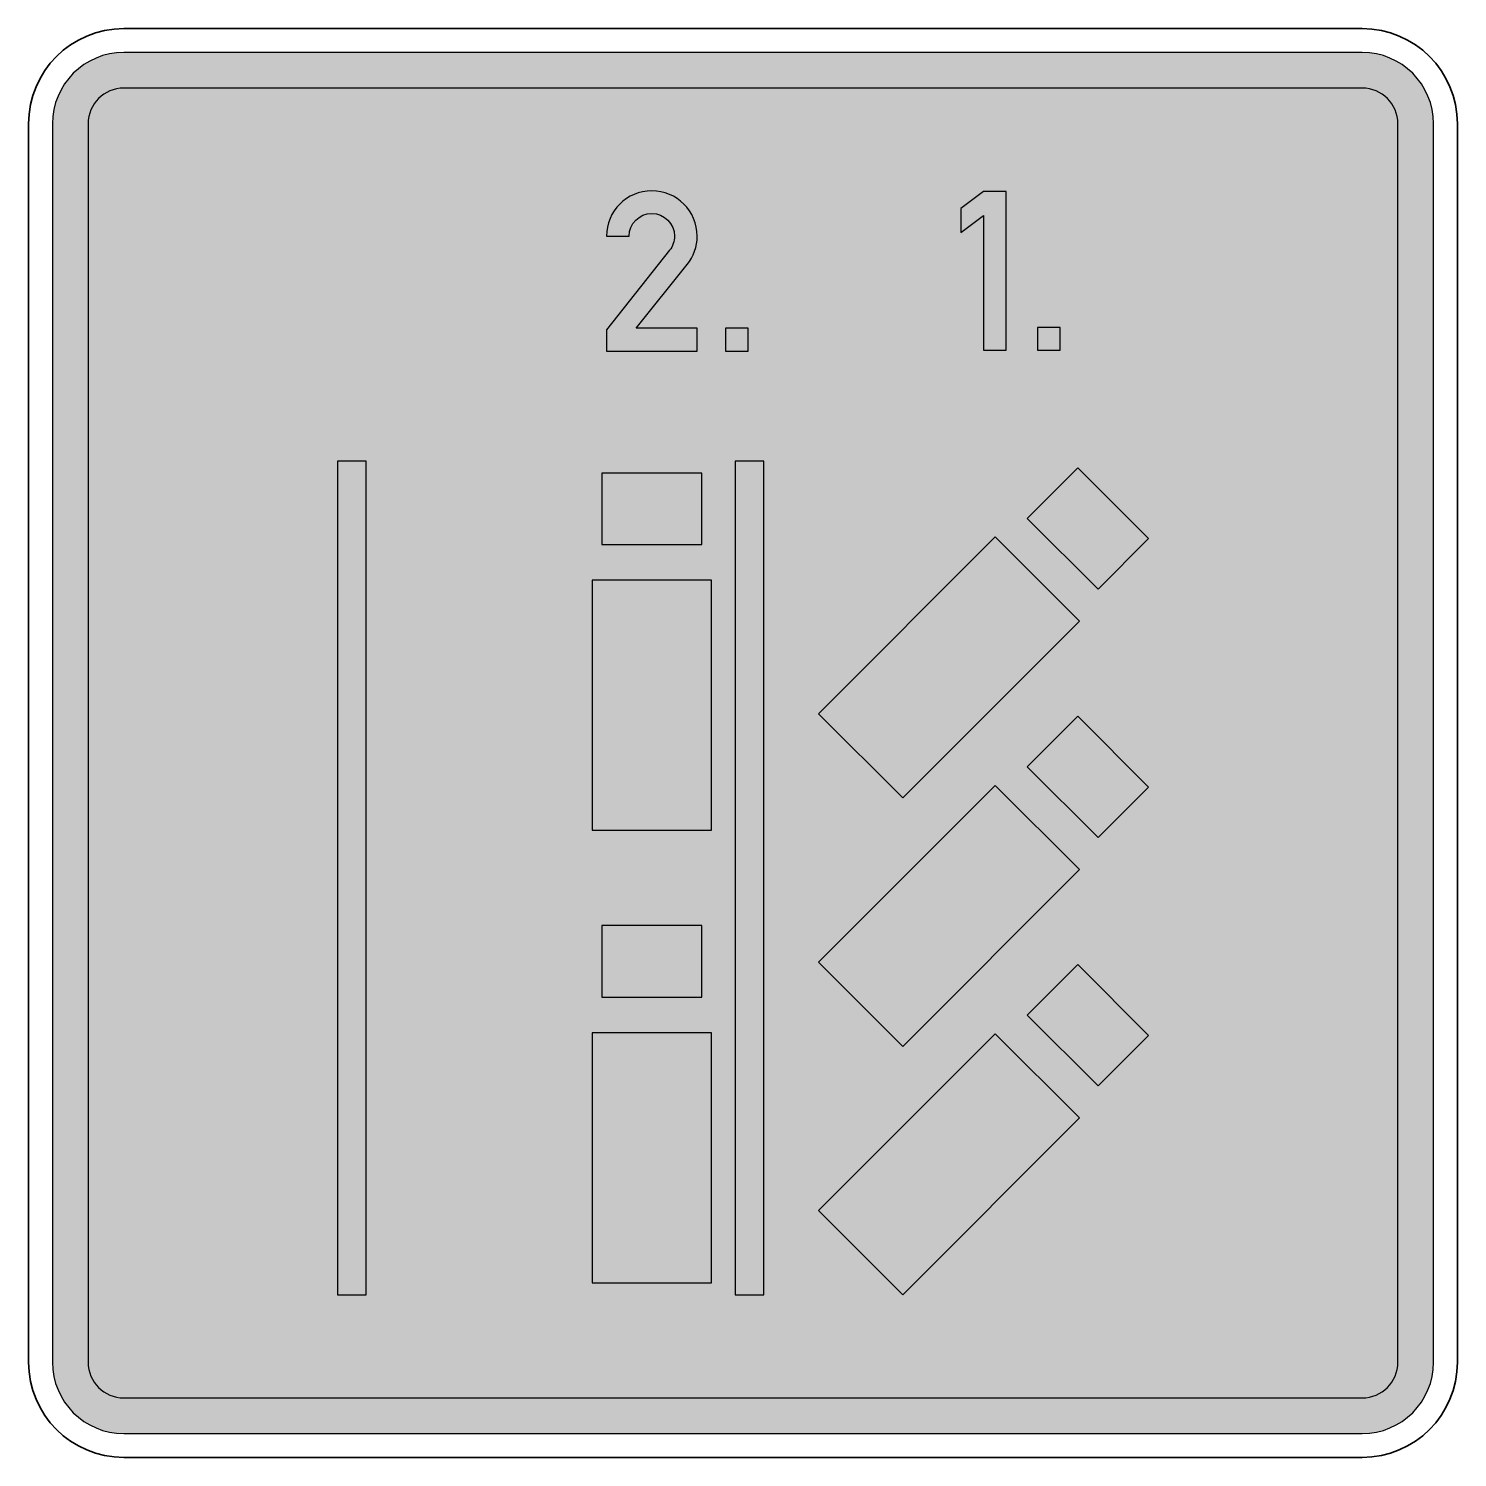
# Model space of a CAD drawing. Header units: centimetres. Extents: x 0 to 60, y 0 to 60.
import ezdxf

# ---------------------------------------------------------------- set-up
doc = ezdxf.new("R2010")
doc.units = ezdxf.units.CM
doc.header["$MEASUREMENT"] = 0
doc.layers.add('Ebene 1', color=7, linetype='Continuous')

msp = doc.modelspace()

# ---------------------------------------------------------------- hatches: boundary and pattern name
at = {"layer": 'Ebene 1', "true_color": 0x2b2a29}
h = msp.add_hatch(color=250, dxfattribs=at)
edge = h.paths.add_edge_path()
edge.add_spline(control_points=[(3.99996, 0.99992), (2.3431, 0.99992), (0.99996, 2.34306), (0.99996, 3.99992), (0.99996, 3.99992), (0.99996, 55.99993), (0.99996, 55.99993), (0.99996, 57.65675), (2.3431, 58.99963), (3.99996, 58.99963), (3.99996, 58.99963), (55.99997, 58.99963), (55.99997, 58.99963), (57.65679, 58.99963), (58.99967, 57.65675), (58.99967, 55.99993), (58.99967, 55.99993), (58.99967, 3.99992), (58.99967, 3.99992), (58.99967, 2.34306), (57.65679, 0.99992), (55.99997, 0.99992), (55.99997, 0.99992), (3.99996, 0.99992), (3.99996, 0.99992)], knot_values=[0, 0, 0, 0, 0.125, 0.125, 0.125, 0.25, 0.25, 0.25, 0.375, 0.375, 0.375, 0.5, 0.5, 0.5, 0.625, 0.625, 0.625, 0.75, 0.75, 0.75, 0.875, 0.875, 0.875, 1, 1, 1, 1], degree=3, periodic=1)
at = {"layer": 'Ebene 1', "true_color": 0xfefefe}
h = msp.add_hatch(color=7, dxfattribs=at)
edge = h.paths.add_edge_path()
edge.add_spline(control_points=[(3.99996, 2.49995), (3.17152, 2.49995), (2.49999, 3.17148), (2.49999, 3.99992), (2.49999, 3.99992), (2.49999, 55.99993), (2.49999, 55.99993), (2.49999, 56.82834), (3.17152, 57.49999), (3.99996, 57.49999), (3.99996, 57.49999), (55.99997, 57.49999), (55.99997, 57.49999), (56.82838, 57.49999), (57.50003, 56.82834), (57.50003, 55.99993), (57.50003, 55.99993), (57.50003, 3.99992), (57.50003, 3.99992), (57.50003, 3.17148), (56.82838, 2.49995), (55.99997, 2.49995), (55.99997, 2.49995), (3.99996, 2.49995), (3.99996, 2.49995)], knot_values=[0, 0, 0, 0, 0.125, 0.125, 0.125, 0.25, 0.25, 0.25, 0.375, 0.375, 0.375, 0.5, 0.5, 0.5, 0.625, 0.625, 0.625, 0.75, 0.75, 0.75, 0.875, 0.875, 0.875, 1, 1, 1, 1], degree=3, periodic=1)
at = {"layer": 'Ebene 1', "true_color": 0x9d9e9e}
h = msp.add_hatch(color=253, dxfattribs=at)
edge = h.paths.add_edge_path()
edge.add_spline(control_points=[(27.12287, 51.28214), (27.12287, 51.80812), (26.69647, 52.23452), (26.17048, 52.23452), (25.6445, 52.23452), (25.2181, 51.80812), (25.2181, 51.28214), (25.2181, 51.28214), (24.26572, 51.28214), (24.26572, 51.28214), (24.26572, 52.33411), (25.11851, 53.1869), (26.17048, 53.1869), (27.22246, 53.1869), (28.07525, 52.33411), (28.07525, 51.28213), (28.07525, 50.84979), (27.92816, 50.43032), (27.65818, 50.09265), (27.65818, 50.09265), (25.51572, 47.41309), (25.51572, 47.41309), (25.51572, 47.41309), (28.07525, 47.41309), (28.07525, 47.41309), (28.07525, 47.41309), (28.07525, 46.46071), (28.07525, 46.46071), (28.07525, 46.46071), (24.26572, 46.46071), (24.26572, 46.46071), (24.26572, 46.46071), (24.26572, 47.35357), (24.26572, 47.35357), (24.26572, 47.35357), (26.91618, 50.68971), (26.91618, 50.68971), (27.05001, 50.85817), (27.12287, 51.06698), (27.12287, 51.28214), (27.12287, 51.28214), (27.12287, 51.28214), (27.12287, 51.28214)], knot_values=[0, 0, 0, 0, 0.07142857, 0.07142857, 0.07142857, 0.14285714, 0.14285714, 0.14285714, 0.21428571, 0.21428571, 0.21428571, 0.28571429, 0.28571429, 0.28571429, 0.35714286, 0.35714286, 0.35714286, 0.42857143, 0.42857143, 0.42857143, 0.5, 0.5, 0.5, 0.57142857, 0.57142857, 0.57142857, 0.64285714, 0.64285714, 0.64285714, 0.71428571, 0.71428571, 0.71428571, 0.78571429, 0.78571429, 0.78571429, 0.85714286, 0.85714286, 0.85714286, 0.92857143, 0.92857143, 0.92857143, 1, 1, 1, 1], degree=3, periodic=1)
at = {"layer": 'Ebene 1', "true_color": 0x2b2a29}
h = msp.add_hatch(color=250, dxfattribs=at)
edge = h.paths.add_edge_path()
edge.add_spline(control_points=[(39.14768, 52.44285), (39.14768, 52.44285), (40.10006, 53.15714), (40.10006, 53.15714), (40.10006, 53.15714), (41.05244, 53.15714), (41.05244, 53.15714), (41.05244, 53.15714), (41.05244, 46.49047), (41.05244, 46.49047), (41.05244, 46.49047), (40.10006, 46.49047), (40.10006, 46.49047), (40.10006, 46.49047), (40.10006, 52.14523), (40.10006, 52.14523), (40.10006, 52.14523), (39.14768, 51.43095), (39.14768, 51.43095), (39.14768, 51.43095), (39.14768, 52.44285), (39.14768, 52.44285), (39.14768, 52.44285), (39.14768, 52.44285), (39.14768, 52.44285)], knot_values=[0, 0, 0, 0, 0.125, 0.125, 0.125, 0.25, 0.25, 0.25, 0.375, 0.375, 0.375, 0.5, 0.5, 0.5, 0.625, 0.625, 0.625, 0.75, 0.75, 0.75, 0.875, 0.875, 0.875, 1, 1, 1, 1], degree=3, periodic=1)
at = {"layer": 'Ebene 1', "true_color": 0x9d9e9e}
h = msp.add_hatch(color=253, dxfattribs=at)
edge = h.paths.add_edge_path()
edge.add_spline(control_points=[(29.26572, 47.41309), (29.26572, 47.41309), (30.2181, 47.41309), (30.2181, 47.41309), (30.2181, 47.41309), (30.2181, 46.46071), (30.2181, 46.46071), (30.2181, 46.46071), (29.26572, 46.46071), (29.26572, 46.46071), (29.26572, 46.46071), (29.26572, 47.41309), (29.26572, 47.41309), (29.26572, 47.41309), (29.26572, 47.41309), (29.26572, 47.41309)], knot_values=[0, 0, 0, 0, 0.2, 0.2, 0.2, 0.4, 0.4, 0.4, 0.6, 0.6, 0.6, 0.8, 0.8, 0.8, 1, 1, 1, 1], degree=3, periodic=1)
at = {"layer": 'Ebene 1', "true_color": 0x2b2a29}
h = msp.add_hatch(color=250, dxfattribs=at)
edge = h.paths.add_edge_path()
edge.add_spline(control_points=[(42.36197, 47.44285), (42.36197, 47.44285), (43.31435, 47.44285), (43.31435, 47.44285), (43.31435, 47.44285), (43.31435, 46.49047), (43.31435, 46.49047), (43.31435, 46.49047), (42.36197, 46.49047), (42.36197, 46.49047), (42.36197, 46.49047), (42.36197, 47.44285), (42.36197, 47.44285), (42.36197, 47.44285), (42.36197, 47.44285), (42.36197, 47.44285)], knot_values=[0, 0, 0, 0, 0.2, 0.2, 0.2, 0.4, 0.4, 0.4, 0.6, 0.6, 0.6, 0.8, 0.8, 0.8, 1, 1, 1, 1], degree=3, periodic=1)
h = msp.add_hatch(color=250, dxfattribs=at)
edge = h.paths.add_edge_path()
edge.add_spline(control_points=[(14.17033, 6.83311), (14.17033, 6.83311), (12.97033, 6.83311), (12.97033, 6.83311), (12.97033, 6.83311), (12.97033, 41.8333), (12.97033, 41.8333), (12.97033, 41.8333), (14.17033, 41.8333), (14.17033, 41.8333), (14.17033, 41.8333), (14.17033, 6.83311), (14.17033, 6.83311)], knot_values=[0, 0, 0, 0, 0.25, 0.25, 0.25, 0.5, 0.5, 0.5, 0.75, 0.75, 0.75, 1, 1, 1, 1], degree=3, periodic=1)
h = msp.add_hatch(color=250, dxfattribs=at)
edge = h.paths.add_edge_path()
edge.add_spline(control_points=[(30.87042, 6.83311), (30.87042, 6.83311), (29.67042, 6.83311), (29.67042, 6.83311), (29.67042, 6.83311), (29.67042, 41.8333), (29.67042, 41.8333), (29.67042, 41.8333), (30.87042, 41.8333), (30.87042, 41.8333), (30.87042, 41.8333), (30.87042, 6.83311), (30.87042, 6.83311)], knot_values=[0, 0, 0, 0, 0.25, 0.25, 0.25, 0.5, 0.5, 0.5, 0.75, 0.75, 0.75, 1, 1, 1, 1], degree=3, periodic=1)
h = msp.add_hatch(color=250, dxfattribs=at)
edge = h.paths.add_edge_path()
edge.add_spline(control_points=[(41.93851, 39.42914), (41.93851, 39.42914), (44.05985, 41.55047), (44.05985, 41.55047), (44.05985, 41.55047), (47.02971, 38.58061), (47.02971, 38.58061), (47.02971, 38.58061), (44.90838, 36.45927), (44.90838, 36.45927), (44.90838, 36.45927), (41.93851, 39.42914), (41.93851, 39.42914)], knot_values=[0, 0, 0, 0, 0.25, 0.25, 0.25, 0.5, 0.5, 0.5, 0.75, 0.75, 0.75, 1, 1, 1, 1], degree=3, periodic=1)
at = {"layer": 'Ebene 1', "true_color": 0x9d9e9e}
h = msp.add_hatch(color=253, dxfattribs=at)
edge = h.paths.add_edge_path()
edge.add_spline(control_points=[(24.07045, 38.33327), (24.07045, 38.33327), (24.07045, 41.33331), (24.07045, 41.33331), (24.07045, 41.33331), (28.27048, 41.33331), (28.27048, 41.33331), (28.27048, 41.33331), (28.27048, 38.33327), (28.27048, 38.33327), (28.27048, 38.33327), (24.07045, 38.33327), (24.07045, 38.33327)], knot_values=[0, 0, 0, 0, 0.25, 0.25, 0.25, 0.5, 0.5, 0.5, 0.75, 0.75, 0.75, 1, 1, 1, 1], degree=3, periodic=1)
at = {"layer": 'Ebene 1', "true_color": 0x2b2a29}
h = msp.add_hatch(color=250, dxfattribs=at)
edge = h.paths.add_edge_path()
edge.add_spline(control_points=[(36.70591, 27.69117), (36.70591, 27.69117), (33.17041, 31.22671), (33.17041, 31.22671), (33.17041, 31.22671), (40.59501, 38.65131), (40.59501, 38.65131), (40.59501, 38.65131), (44.13055, 35.11577), (44.13055, 35.11577), (44.13055, 35.11577), (36.70591, 27.69117), (36.70591, 27.69117)], knot_values=[0, 0, 0, 0, 0.25, 0.25, 0.25, 0.5, 0.5, 0.5, 0.75, 0.75, 0.75, 1, 1, 1, 1], degree=3, periodic=1)
at = {"layer": 'Ebene 1', "true_color": 0x9d9e9e}
h = msp.add_hatch(color=253, dxfattribs=at)
edge = h.paths.add_edge_path()
edge.add_spline(control_points=[(28.67045, 26.33331), (28.67045, 26.33331), (23.67048, 26.33331), (23.67048, 26.33331), (23.67048, 26.33331), (23.67048, 36.83327), (23.67048, 36.83327), (23.67048, 36.83327), (28.67045, 36.83327), (28.67045, 36.83327), (28.67045, 36.83327), (28.67045, 26.33331), (28.67045, 26.33331)], knot_values=[0, 0, 0, 0, 0.25, 0.25, 0.25, 0.5, 0.5, 0.5, 0.75, 0.75, 0.75, 1, 1, 1, 1], degree=3, periodic=1)
at = {"layer": 'Ebene 1', "true_color": 0x2b2a29}
h = msp.add_hatch(color=250, dxfattribs=at)
edge = h.paths.add_edge_path()
edge.add_spline(control_points=[(41.93851, 29.00011), (41.93851, 29.00011), (44.05985, 31.12144), (44.05985, 31.12144), (44.05985, 31.12144), (47.02971, 28.15157), (47.02971, 28.15157), (47.02971, 28.15157), (44.90838, 26.03024), (44.90838, 26.03024), (44.90838, 26.03024), (41.93851, 29.00011), (41.93851, 29.00011)], knot_values=[0, 0, 0, 0, 0.25, 0.25, 0.25, 0.5, 0.5, 0.5, 0.75, 0.75, 0.75, 1, 1, 1, 1], degree=3, periodic=1)
h = msp.add_hatch(color=250, dxfattribs=at)
edge = h.paths.add_edge_path()
edge.add_spline(control_points=[(36.70591, 17.26214), (36.70591, 17.26214), (33.17041, 20.79767), (33.17041, 20.79767), (33.17041, 20.79767), (40.59501, 28.22227), (40.59501, 28.22227), (40.59501, 28.22227), (44.13055, 24.68674), (44.13055, 24.68674), (44.13055, 24.68674), (36.70591, 17.26214), (36.70591, 17.26214)], knot_values=[0, 0, 0, 0, 0.25, 0.25, 0.25, 0.5, 0.5, 0.5, 0.75, 0.75, 0.75, 1, 1, 1, 1], degree=3, periodic=1)
at = {"layer": 'Ebene 1', "true_color": 0x9d9e9e}
h = msp.add_hatch(color=253, dxfattribs=at)
edge = h.paths.add_edge_path()
edge.add_spline(control_points=[(24.07045, 19.33311), (24.07045, 19.33311), (24.07045, 22.33311), (24.07045, 22.33311), (24.07045, 22.33311), (28.27048, 22.33311), (28.27048, 22.33311), (28.27048, 22.33311), (28.27048, 19.33311), (28.27048, 19.33311), (28.27048, 19.33311), (24.07045, 19.33311), (24.07045, 19.33311)], knot_values=[0, 0, 0, 0, 0.25, 0.25, 0.25, 0.5, 0.5, 0.5, 0.75, 0.75, 0.75, 1, 1, 1, 1], degree=3, periodic=1)
at = {"layer": 'Ebene 1', "true_color": 0x2b2a29}
h = msp.add_hatch(color=250, dxfattribs=at)
edge = h.paths.add_edge_path()
edge.add_spline(control_points=[(41.93851, 18.57107), (41.93851, 18.57107), (44.05985, 20.69241), (44.05985, 20.69241), (44.05985, 20.69241), (47.02971, 17.72254), (47.02971, 17.72254), (47.02971, 17.72254), (44.90838, 15.60121), (44.90838, 15.60121), (44.90838, 15.60121), (41.93851, 18.57107), (41.93851, 18.57107)], knot_values=[0, 0, 0, 0, 0.25, 0.25, 0.25, 0.5, 0.5, 0.5, 0.75, 0.75, 0.75, 1, 1, 1, 1], degree=3, periodic=1)
at = {"layer": 'Ebene 1', "true_color": 0x9d9e9e}
h = msp.add_hatch(color=253, dxfattribs=at)
edge = h.paths.add_edge_path()
edge.add_spline(control_points=[(28.67045, 7.33311), (28.67045, 7.33311), (23.67048, 7.33311), (23.67048, 7.33311), (23.67048, 7.33311), (23.67048, 17.83311), (23.67048, 17.83311), (23.67048, 17.83311), (28.67045, 17.83311), (28.67045, 17.83311), (28.67045, 17.83311), (28.67045, 7.33311), (28.67045, 7.33311)], knot_values=[0, 0, 0, 0, 0.25, 0.25, 0.25, 0.5, 0.5, 0.5, 0.75, 0.75, 0.75, 1, 1, 1, 1], degree=3, periodic=1)
at = {"layer": 'Ebene 1', "true_color": 0x2b2a29}
h = msp.add_hatch(color=250, dxfattribs=at)
edge = h.paths.add_edge_path()
edge.add_spline(control_points=[(36.70591, 6.83311), (36.70591, 6.83311), (33.17041, 10.36864), (33.17041, 10.36864), (33.17041, 10.36864), (40.59501, 17.79324), (40.59501, 17.79324), (40.59501, 17.79324), (44.13055, 14.25771), (44.13055, 14.25771), (44.13055, 14.25771), (36.70591, 6.83311), (36.70591, 6.83311)], knot_values=[0, 0, 0, 0, 0.25, 0.25, 0.25, 0.5, 0.5, 0.5, 0.75, 0.75, 0.75, 1, 1, 1, 1], degree=3, periodic=1)

# ---------------------------------------------------------------- linework, layer by layer
at = {"layer": 'Ebene 1', "color": 250, "lineweight": 35}
msp.add_open_spline([(3.99996, -0.00005), (1.79083, -0.00005), (-0.00001, 1.79079), (-0.00001, 3.99992), (-0.00001, 3.99992), (-0.00001, 55.99993), (-0.00001, 55.99993), (-0.00001, 58.20888), (1.79083, 59.99994), (3.99996, 59.99994), (3.99996, 59.99994), (55.99997, 59.99994), (55.99997, 59.99994), (58.20892, 59.99994), (59.99998, 58.20888), (59.99998, 55.99993), (59.99998, 55.99993), (59.99998, 3.99992), (59.99998, 3.99992), (59.99998, 1.79079), (58.20892, -0.00005), (55.99997, -0.00005), (55.99997, -0.00005), (3.99996, -0.00005), (3.99996, -0.00005)], degree=3, knots=[0, 0, 0, 0, 0.125, 0.125, 0.125, 0.25, 0.25, 0.25, 0.375, 0.375, 0.375, 0.5, 0.5, 0.5, 0.625, 0.625, 0.625, 0.75, 0.75, 0.75, 0.875, 0.875, 0.875, 1, 1, 1, 1], dxfattribs=at)
at = {"layer": 'Ebene 1', "color": 250}
for points, knots in [([(3.99996, 0.99992), (2.3431, 0.99992), (0.99996, 2.34306), (0.99996, 3.99992), (0.99996, 3.99992), (0.99996, 55.99993), (0.99996, 55.99993), (0.99996, 57.65675), (2.3431, 58.99963), (3.99996, 58.99963), (3.99996, 58.99963), (55.99997, 58.99963), (55.99997, 58.99963), (57.65679, 58.99963), (58.99967, 57.65675), (58.99967, 55.99993), (58.99967, 55.99993), (58.99967, 3.99992), (58.99967, 3.99992), (58.99967, 2.34306), (57.65679, 0.99992), (55.99997, 0.99992), (55.99997, 0.99992), (3.99996, 0.99992), (3.99996, 0.99992)], [0, 0, 0, 0, 0.125, 0.125, 0.125, 0.25, 0.25, 0.25, 0.375, 0.375, 0.375, 0.5, 0.5, 0.5, 0.625, 0.625, 0.625, 0.75, 0.75, 0.75, 0.875, 0.875, 0.875, 1, 1, 1, 1]), ([(39.14768, 52.44285), (39.14768, 52.44285), (40.10006, 53.15714), (40.10006, 53.15714), (40.10006, 53.15714), (41.05244, 53.15714), (41.05244, 53.15714), (41.05244, 53.15714), (41.05244, 46.49047), (41.05244, 46.49047), (41.05244, 46.49047), (40.10006, 46.49047), (40.10006, 46.49047), (40.10006, 46.49047), (40.10006, 52.14523), (40.10006, 52.14523), (40.10006, 52.14523), (39.14768, 51.43095), (39.14768, 51.43095), (39.14768, 51.43095), (39.14768, 52.44285), (39.14768, 52.44285), (39.14768, 52.44285), (39.14768, 52.44285), (39.14768, 52.44285)], [0, 0, 0, 0, 0.125, 0.125, 0.125, 0.25, 0.25, 0.25, 0.375, 0.375, 0.375, 0.5, 0.5, 0.5, 0.625, 0.625, 0.625, 0.75, 0.75, 0.75, 0.875, 0.875, 0.875, 1, 1, 1, 1]), ([(42.36197, 47.44285), (42.36197, 47.44285), (43.31435, 47.44285), (43.31435, 47.44285), (43.31435, 47.44285), (43.31435, 46.49047), (43.31435, 46.49047), (43.31435, 46.49047), (42.36197, 46.49047), (42.36197, 46.49047), (42.36197, 46.49047), (42.36197, 47.44285), (42.36197, 47.44285), (42.36197, 47.44285), (42.36197, 47.44285), (42.36197, 47.44285)], [0, 0, 0, 0, 0.2, 0.2, 0.2, 0.4, 0.4, 0.4, 0.6, 0.6, 0.6, 0.8, 0.8, 0.8, 1, 1, 1, 1]), ([(14.17033, 6.83311), (14.17033, 6.83311), (12.97033, 6.83311), (12.97033, 6.83311), (12.97033, 6.83311), (12.97033, 41.8333), (12.97033, 41.8333), (12.97033, 41.8333), (14.17033, 41.8333), (14.17033, 41.8333), (14.17033, 41.8333), (14.17033, 6.83311), (14.17033, 6.83311)], [0, 0, 0, 0, 0.25, 0.25, 0.25, 0.5, 0.5, 0.5, 0.75, 0.75, 0.75, 1, 1, 1, 1]), ([(30.87042, 6.83311), (30.87042, 6.83311), (29.67042, 6.83311), (29.67042, 6.83311), (29.67042, 6.83311), (29.67042, 41.8333), (29.67042, 41.8333), (29.67042, 41.8333), (30.87042, 41.8333), (30.87042, 41.8333), (30.87042, 41.8333), (30.87042, 6.83311), (30.87042, 6.83311)], [0, 0, 0, 0, 0.25, 0.25, 0.25, 0.5, 0.5, 0.5, 0.75, 0.75, 0.75, 1, 1, 1, 1]), ([(41.93851, 39.42914), (41.93851, 39.42914), (44.05985, 41.55047), (44.05985, 41.55047), (44.05985, 41.55047), (47.02971, 38.58061), (47.02971, 38.58061), (47.02971, 38.58061), (44.90838, 36.45927), (44.90838, 36.45927), (44.90838, 36.45927), (41.93851, 39.42914), (41.93851, 39.42914)], [0, 0, 0, 0, 0.25, 0.25, 0.25, 0.5, 0.5, 0.5, 0.75, 0.75, 0.75, 1, 1, 1, 1]), ([(36.70591, 27.69117), (36.70591, 27.69117), (33.17041, 31.22671), (33.17041, 31.22671), (33.17041, 31.22671), (40.59501, 38.65131), (40.59501, 38.65131), (40.59501, 38.65131), (44.13055, 35.11577), (44.13055, 35.11577), (44.13055, 35.11577), (36.70591, 27.69117), (36.70591, 27.69117)], [0, 0, 0, 0, 0.25, 0.25, 0.25, 0.5, 0.5, 0.5, 0.75, 0.75, 0.75, 1, 1, 1, 1]), ([(41.93851, 29.00011), (41.93851, 29.00011), (44.05985, 31.12144), (44.05985, 31.12144), (44.05985, 31.12144), (47.02971, 28.15157), (47.02971, 28.15157), (47.02971, 28.15157), (44.90838, 26.03024), (44.90838, 26.03024), (44.90838, 26.03024), (41.93851, 29.00011), (41.93851, 29.00011)], [0, 0, 0, 0, 0.25, 0.25, 0.25, 0.5, 0.5, 0.5, 0.75, 0.75, 0.75, 1, 1, 1, 1]), ([(36.70591, 17.26214), (36.70591, 17.26214), (33.17041, 20.79767), (33.17041, 20.79767), (33.17041, 20.79767), (40.59501, 28.22227), (40.59501, 28.22227), (40.59501, 28.22227), (44.13055, 24.68674), (44.13055, 24.68674), (44.13055, 24.68674), (36.70591, 17.26214), (36.70591, 17.26214)], [0, 0, 0, 0, 0.25, 0.25, 0.25, 0.5, 0.5, 0.5, 0.75, 0.75, 0.75, 1, 1, 1, 1]), ([(41.93851, 18.57107), (41.93851, 18.57107), (44.05985, 20.69241), (44.05985, 20.69241), (44.05985, 20.69241), (47.02971, 17.72254), (47.02971, 17.72254), (47.02971, 17.72254), (44.90838, 15.60121), (44.90838, 15.60121), (44.90838, 15.60121), (41.93851, 18.57107), (41.93851, 18.57107)], [0, 0, 0, 0, 0.25, 0.25, 0.25, 0.5, 0.5, 0.5, 0.75, 0.75, 0.75, 1, 1, 1, 1]), ([(36.70591, 6.83311), (36.70591, 6.83311), (33.17041, 10.36864), (33.17041, 10.36864), (33.17041, 10.36864), (40.59501, 17.79324), (40.59501, 17.79324), (40.59501, 17.79324), (44.13055, 14.25771), (44.13055, 14.25771), (44.13055, 14.25771), (36.70591, 6.83311), (36.70591, 6.83311)], [0, 0, 0, 0, 0.25, 0.25, 0.25, 0.5, 0.5, 0.5, 0.75, 0.75, 0.75, 1, 1, 1, 1])]:
    msp.add_open_spline(points, degree=3, knots=knots, dxfattribs=at)
at = {"layer": 'Ebene 1', "color": 7}
msp.add_open_spline([(3.99996, 2.49995), (3.17152, 2.49995), (2.49999, 3.17148), (2.49999, 3.99992), (2.49999, 3.99992), (2.49999, 55.99993), (2.49999, 55.99993), (2.49999, 56.82834), (3.17152, 57.49999), (3.99996, 57.49999), (3.99996, 57.49999), (55.99997, 57.49999), (55.99997, 57.49999), (56.82838, 57.49999), (57.50003, 56.82834), (57.50003, 55.99993), (57.50003, 55.99993), (57.50003, 3.99992), (57.50003, 3.99992), (57.50003, 3.17148), (56.82838, 2.49995), (55.99997, 2.49995), (55.99997, 2.49995), (3.99996, 2.49995), (3.99996, 2.49995)], degree=3, knots=[0, 0, 0, 0, 0.125, 0.125, 0.125, 0.25, 0.25, 0.25, 0.375, 0.375, 0.375, 0.5, 0.5, 0.5, 0.625, 0.625, 0.625, 0.75, 0.75, 0.75, 0.875, 0.875, 0.875, 1, 1, 1, 1], dxfattribs=at)
at = {"layer": 'Ebene 1', "color": 253}
for points, knots in [([(27.12287, 51.28214), (27.12287, 51.80812), (26.69647, 52.23452), (26.17048, 52.23452), (25.6445, 52.23452), (25.2181, 51.80812), (25.2181, 51.28214), (25.2181, 51.28214), (24.26572, 51.28214), (24.26572, 51.28214), (24.26572, 52.33411), (25.11851, 53.1869), (26.17048, 53.1869), (27.22246, 53.1869), (28.07525, 52.33411), (28.07525, 51.28213), (28.07525, 50.84979), (27.92816, 50.43032), (27.65818, 50.09265), (27.65818, 50.09265), (25.51572, 47.41309), (25.51572, 47.41309), (25.51572, 47.41309), (28.07525, 47.41309), (28.07525, 47.41309), (28.07525, 47.41309), (28.07525, 46.46071), (28.07525, 46.46071), (28.07525, 46.46071), (24.26572, 46.46071), (24.26572, 46.46071), (24.26572, 46.46071), (24.26572, 47.35357), (24.26572, 47.35357), (24.26572, 47.35357), (26.91618, 50.68971), (26.91618, 50.68971), (27.05001, 50.85817), (27.12287, 51.06698), (27.12287, 51.28214), (27.12287, 51.28214), (27.12287, 51.28214), (27.12287, 51.28214)], [0, 0, 0, 0, 0.07142857, 0.07142857, 0.07142857, 0.14285714, 0.14285714, 0.14285714, 0.21428571, 0.21428571, 0.21428571, 0.28571429, 0.28571429, 0.28571429, 0.35714286, 0.35714286, 0.35714286, 0.42857143, 0.42857143, 0.42857143, 0.5, 0.5, 0.5, 0.57142857, 0.57142857, 0.57142857, 0.64285714, 0.64285714, 0.64285714, 0.71428571, 0.71428571, 0.71428571, 0.78571429, 0.78571429, 0.78571429, 0.85714286, 0.85714286, 0.85714286, 0.92857143, 0.92857143, 0.92857143, 1, 1, 1, 1]), ([(29.26572, 47.41309), (29.26572, 47.41309), (30.2181, 47.41309), (30.2181, 47.41309), (30.2181, 47.41309), (30.2181, 46.46071), (30.2181, 46.46071), (30.2181, 46.46071), (29.26572, 46.46071), (29.26572, 46.46071), (29.26572, 46.46071), (29.26572, 47.41309), (29.26572, 47.41309), (29.26572, 47.41309), (29.26572, 47.41309), (29.26572, 47.41309)], [0, 0, 0, 0, 0.2, 0.2, 0.2, 0.4, 0.4, 0.4, 0.6, 0.6, 0.6, 0.8, 0.8, 0.8, 1, 1, 1, 1]), ([(24.07045, 38.33327), (24.07045, 38.33327), (24.07045, 41.33331), (24.07045, 41.33331), (24.07045, 41.33331), (28.27048, 41.33331), (28.27048, 41.33331), (28.27048, 41.33331), (28.27048, 38.33327), (28.27048, 38.33327), (28.27048, 38.33327), (24.07045, 38.33327), (24.07045, 38.33327)], [0, 0, 0, 0, 0.25, 0.25, 0.25, 0.5, 0.5, 0.5, 0.75, 0.75, 0.75, 1, 1, 1, 1]), ([(28.67045, 26.33331), (28.67045, 26.33331), (23.67048, 26.33331), (23.67048, 26.33331), (23.67048, 26.33331), (23.67048, 36.83327), (23.67048, 36.83327), (23.67048, 36.83327), (28.67045, 36.83327), (28.67045, 36.83327), (28.67045, 36.83327), (28.67045, 26.33331), (28.67045, 26.33331)], [0, 0, 0, 0, 0.25, 0.25, 0.25, 0.5, 0.5, 0.5, 0.75, 0.75, 0.75, 1, 1, 1, 1]), ([(24.07045, 19.33311), (24.07045, 19.33311), (24.07045, 22.33311), (24.07045, 22.33311), (24.07045, 22.33311), (28.27048, 22.33311), (28.27048, 22.33311), (28.27048, 22.33311), (28.27048, 19.33311), (28.27048, 19.33311), (28.27048, 19.33311), (24.07045, 19.33311), (24.07045, 19.33311)], [0, 0, 0, 0, 0.25, 0.25, 0.25, 0.5, 0.5, 0.5, 0.75, 0.75, 0.75, 1, 1, 1, 1]), ([(28.67045, 7.33311), (28.67045, 7.33311), (23.67048, 7.33311), (23.67048, 7.33311), (23.67048, 7.33311), (23.67048, 17.83311), (23.67048, 17.83311), (23.67048, 17.83311), (28.67045, 17.83311), (28.67045, 17.83311), (28.67045, 17.83311), (28.67045, 7.33311), (28.67045, 7.33311)], [0, 0, 0, 0, 0.25, 0.25, 0.25, 0.5, 0.5, 0.5, 0.75, 0.75, 0.75, 1, 1, 1, 1])]:
    msp.add_open_spline(points, degree=3, knots=knots, dxfattribs=at)

doc.saveas('drawing.dxf')
